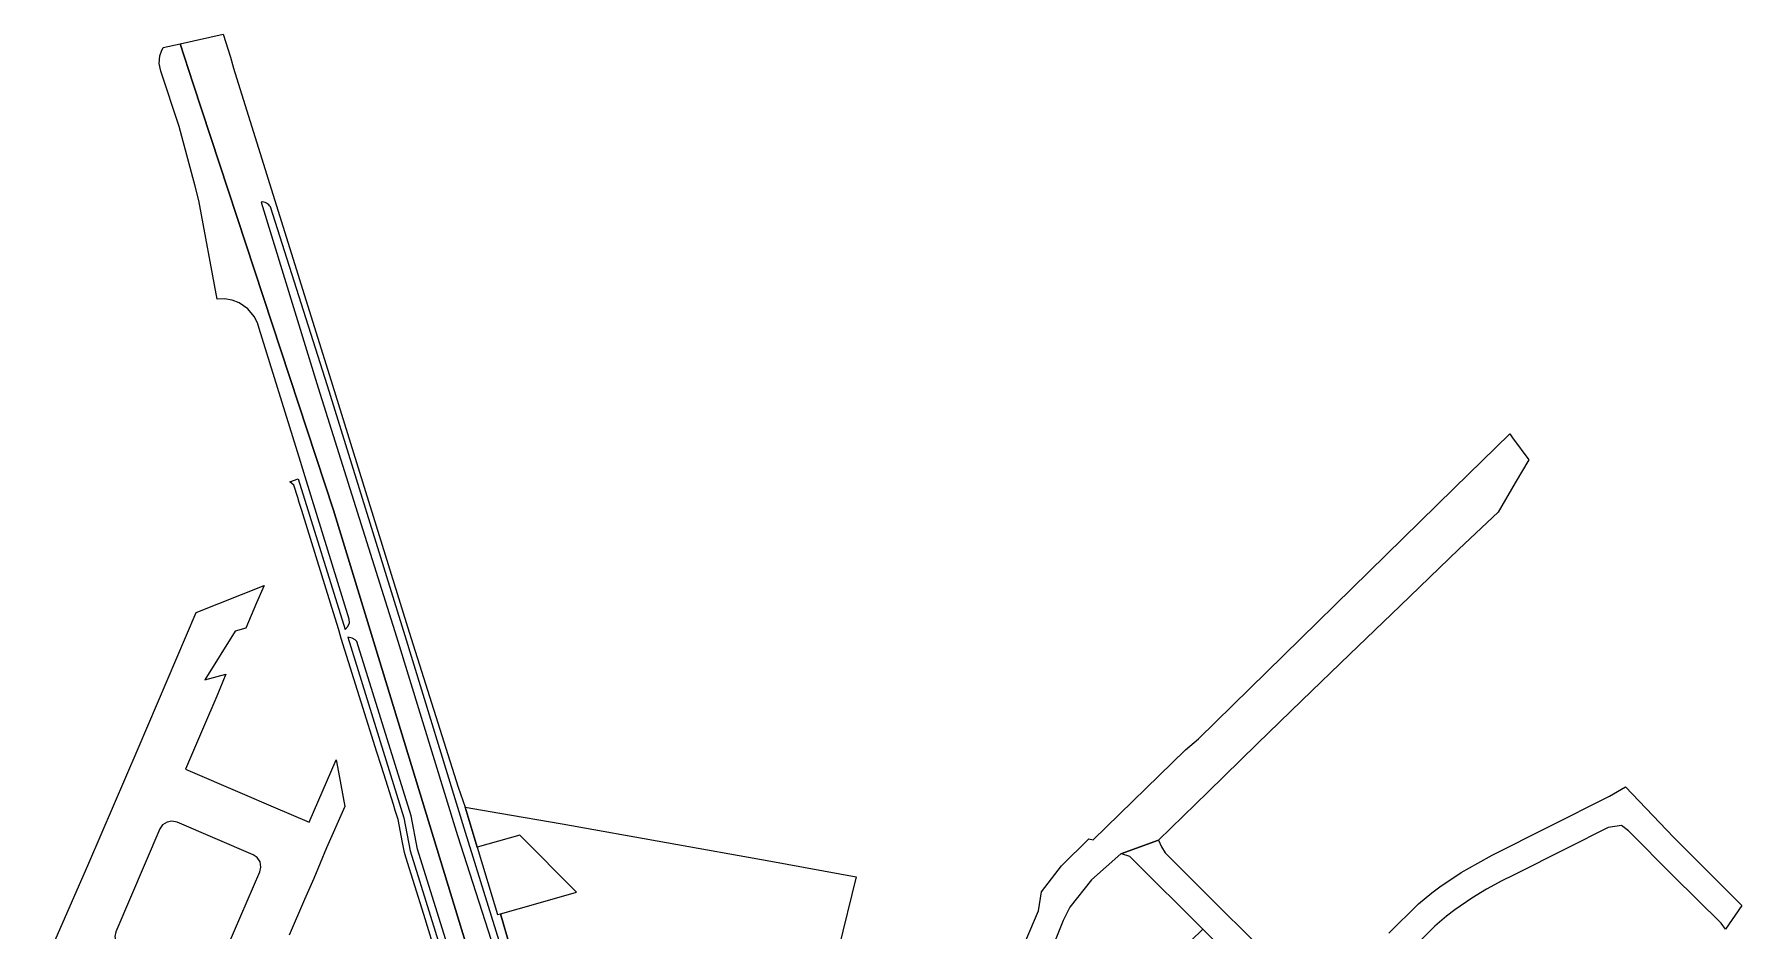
# Model space of a CAD drawing. Header units: metres. Extents: x -741772 to -729469, y -1051765 to -1042288.
# Drawn here: x -741697 to -741041, y -1051130 to -1050786 of the extents above; entities that cross this region are included whole.
import ezdxf

# ---------------------------------------------------------------- set-up
doc = ezdxf.new("R2010")
doc.units = ezdxf.units.M
doc.header["$LTSCALE"] = 4
doc.header["$MEASUREMENT"] = 0
doc.layers.add('ABMV_sachty', color=6, linetype='Continuous')
doc.layers.add('Katastr_1', color=7, linetype='Continuous', lineweight=13, true_color=0xafbfcf)

# ---------------------------------------------------------------- blocks, each defined once
blk = doc.blocks.new('katastr nemovistosti')
at = {"layer": 'Katastr_1'}
for p, q in [((254.28, 448.42), (275.58, 469.28)), ((275.58, 469.28), (276.67, 467.82)), ((276.67, 467.82), (282.92, 459.35)), ((282.92, 459.35), (277.69, 450.5)), ((156.06, 352.25), (254.28, 448.42)), ((277.69, 450.5), (271.11, 439.24)), ((271.11, 439.24), (256.05, 425.09)), ((256.05, 425.09), (233.48, 403.27)), ((233.48, 403.27), (214.11, 384.69)), ((214.11, 384.69), (195.71, 367.03)), ((195.71, 367.03), (178.61, 350.35)), ((115.68, 313.43), (151.05, 348.04)), ((151.05, 348.04), (156.06, 352.25)), ((178.61, 350.35), (159.61, 331.72)), ((159.61, 331.72), (140.76, 313.33)), ((290.47, 318.44), (313.84, 330.19)), ((313.84, 330.19), (320, 333.78)), ((320, 333.78), (338.45, 314.46)), ((-120.92, 310.68), (-125.52, 326.07)), ((-125.52, 326.07), (-112.18, 323.7)), ((-112.18, 323.7), (-88.31, 319.57)), ((-104.57, 315.24), (-120.92, 310.68)), ((-82.8, 293.34), (-104.57, 315.24)), ((-88.31, 319.57), (-8.15, 305.31)), ((268.8, 307.55), (290.47, 318.44)), ((313.31, 318.18), (297.65, 310.28)), ((318.44, 319.04), (313.31, 318.18)), ((321.2, 316.94), (318.44, 319.04)), ((338.38, 299.7), (321.2, 316.94)), ((103.5, 303.47), (114.01, 313.81)), ((114.01, 313.81), (115.68, 313.43)), ((126.21, 308.07), (140.76, 313.33)), ((140.76, 313.33), (126.21, 308.07)), ((140.76, 313.33), (141.83, 310.86)), ((141.83, 310.86), (143.29, 308.45)), ((143.29, 308.45), (161.08, 290.72)), ((297.65, 310.28), (276.97, 299.97)), ((338.45, 314.46), (364.55, 288.38)), ((-8.15, 305.31), (24.64, 299.33)), ((95.84, 293.58), (103.5, 303.47)), ((126.21, 308.07), (114.93, 298.1)), ((126.46, 308.08), (126.21, 308.07)), ((129.69, 307.11), (126.46, 308.08)), ((130.7, 306.07), (129.69, 307.11)), ((157.78, 279.23), (130.7, 306.07)), ((256.99, 300.9), (263.29, 304.59)), ((263.29, 304.59), (268.8, 307.55)), ((24.64, 299.33), (17.82, 271.63)), ((114.93, 298.1), (106.61, 287.59)), ((245.71, 293.11), (248.74, 295.45)), ((248.74, 295.45), (256.99, 300.9)), ((272.57, 297.75), (266.6, 294.59)), ((276.97, 299.97), (272.57, 297.75)), ((356.73, 281.51), (338.38, 299.7)), ((-105.19, 287.03), (-99.32, 288.69)), ((-99.32, 288.69), (-82.8, 293.34)), ((94.67, 286.24), (95.84, 293.58)), ((161.08, 290.72), (178.08, 273.77)), ((229.11, 277.64), (240.6, 288.91)), ((240.6, 288.91), (245.71, 293.11)), ((261.05, 291.11), (254.47, 286.67)), ((266.6, 294.59), (261.05, 291.11)), ((-111.93, 285.11), (-105.19, 287.03)), ((-102.85, 253.79), (-111.93, 285.11)), ((82.37, 257.47), (94.67, 286.24)), ((104.09, 282.46), (101.04, 274.89)), ((106.61, 287.59), (104.09, 282.46)), ((251.26, 284.15), (246.76, 280.31)), ((254.47, 286.67), (251.26, 284.15)), ((364.7, 288.25), (358.4, 279.13)), ((364.55, 288.38), (364.7, 288.25)), ((175.27, 261.93), (157.78, 279.23)), ((246.76, 280.31), (235.01, 268.74)), ((358.4, 279.13), (356.73, 281.51))]:
    blk.add_line(p, q, dxfattribs=at)
for points in [[(-136.06, 267.73), (-141.39, 284.83), (-148.23, 306.83), (-148.79, 308.61), (-149.54, 312.45), (-151.25, 321.28), (-152.33, 324.72), (-153.05, 326.99), (-156.77, 338.83), (-157.79, 342.06), (-159.39, 347.17), (-165.41, 366.31), (-173.09, 390.73), (-173.87, 393.61), (-174.15, 394.51), (-177.2, 404.3), (-188.27, 439.87), (-189.26, 443.04), (-189.77, 444.84), (-191.27, 449.64), (-192.88, 450.87), (-189.57, 452.07), (-171.63, 394.21), (-170.51, 395.33), (-169.96, 396.81), (-170.01, 398.21), (-186.89, 452.85), (-188.73, 458.78), (-204.58, 509.79), (-205.28, 511.96), (-206.56, 514.42), (-209, 517.3), (-212.29, 519.58), (-215, 520.64), (-217.85, 521.15), (-220.7, 521.08), (-227.76, 558.97), (-229.19, 564.35), (-234.26, 583.52), (-235.26, 587.31), (-242.4, 608.53), (-243.04, 611.53), (-242.78, 614.41), (-242.13, 616.28), (-241.4, 617.59), (-234.94, 619.04), (-229.9, 603.65), (-176.04, 440.07), (-125.54, 274.55)], [(-290.99, 256.55), (-269.99, 304.5), (-251.08, 348.59), (-228.72, 400.72), (-202.71, 411.18), (-205.57, 404.48), (-209.73, 394.71), (-213.81, 393.53), (-225.4, 374.87), (-217.37, 377.12), (-220.85, 368.61), (-225.94, 356.72), (-232.82, 340.65), (-211.11, 331.32), (-199.18, 326.2), (-185.42, 320.29), (-175.04, 344.15), (-174.18, 339.48), (-171.71, 326.24), (-178.69, 310.37), (-183.6, 298.61), (-187.16, 290.64), (-193.07, 276.86)]]:
    blk.add_lwpolyline(points, dxfattribs=at)
blk.add_lwpolyline([(-125.54, 274.55), (-176.04, 440.07), (-229.9, 603.65), (-234.94, 619.04), (-218.39, 622.76), (-215.65, 613.92), (-214.39, 609.72), (-176.47, 487.98), (-146.94, 393.23), (-128.16, 333.7), (-125.52, 326.07), (-120.92, 310.68), (-113.09, 284.8), (-111.93, 285.11), (-102.85, 253.79, 0.190076)], format="xyb", dxfattribs=at)
blk.add_lwpolyline([(-128.39, 315.17), (-112.02, 264.18), (-109.47, 265.29), (-125.34, 316.3), (-148.53, 391.74), (-178.41, 487.75), (-200.26, 556.45, 0.283673), (-203.87, 558.33), (-181.9, 487.04), (-151.81, 391.37)], format="xyb", close=True, dxfattribs=at)
for points in [[(-128.41, 257.13), (-127.24, 257.04), (-143.75, 309.88), (-146.24, 322.72), (-167.05, 389.59), (-167.79, 390.23), (-168.93, 390.86), (-170.61, 391.22), (-149.05, 321.99), (-146.58, 309.24), (-130.96, 259.1), (-129.94, 257.87)], [(-227.91, 259.13), (-226.12, 258.73), (-224.12, 259.07), (-222.38, 260.21), (-221.35, 261.73), (-204.3, 301.2), (-203.9, 303), (-204.26, 305.06), (-205.38, 306.74), (-206.91, 307.77), (-236.09, 320.28), (-238.18, 320.68), (-239.98, 320.3), (-241.65, 319.18), (-242.67, 317.65), (-259.59, 278.22), (-260, 276.43), (-259.66, 274.43), (-258.51, 272.68), (-256.98, 271.65)], [(157.78, 279.23), (175.27, 261.93), (141.7, 229.9), (141.58, 238.7), (141.47, 246.59), (134.84, 256.88)]]:
    blk.add_lwpolyline(points, close=True, dxfattribs=at)

msp = doc.modelspace()

# ---------------------------------------------------------------- block references
at = {"layer": 'ABMV_sachty', "lineweight": 50}
msp.add_blockref('katastr nemovistosti', (-741406.02, -1051408.39), dxfattribs=at)

doc.saveas('drawing.dxf')
